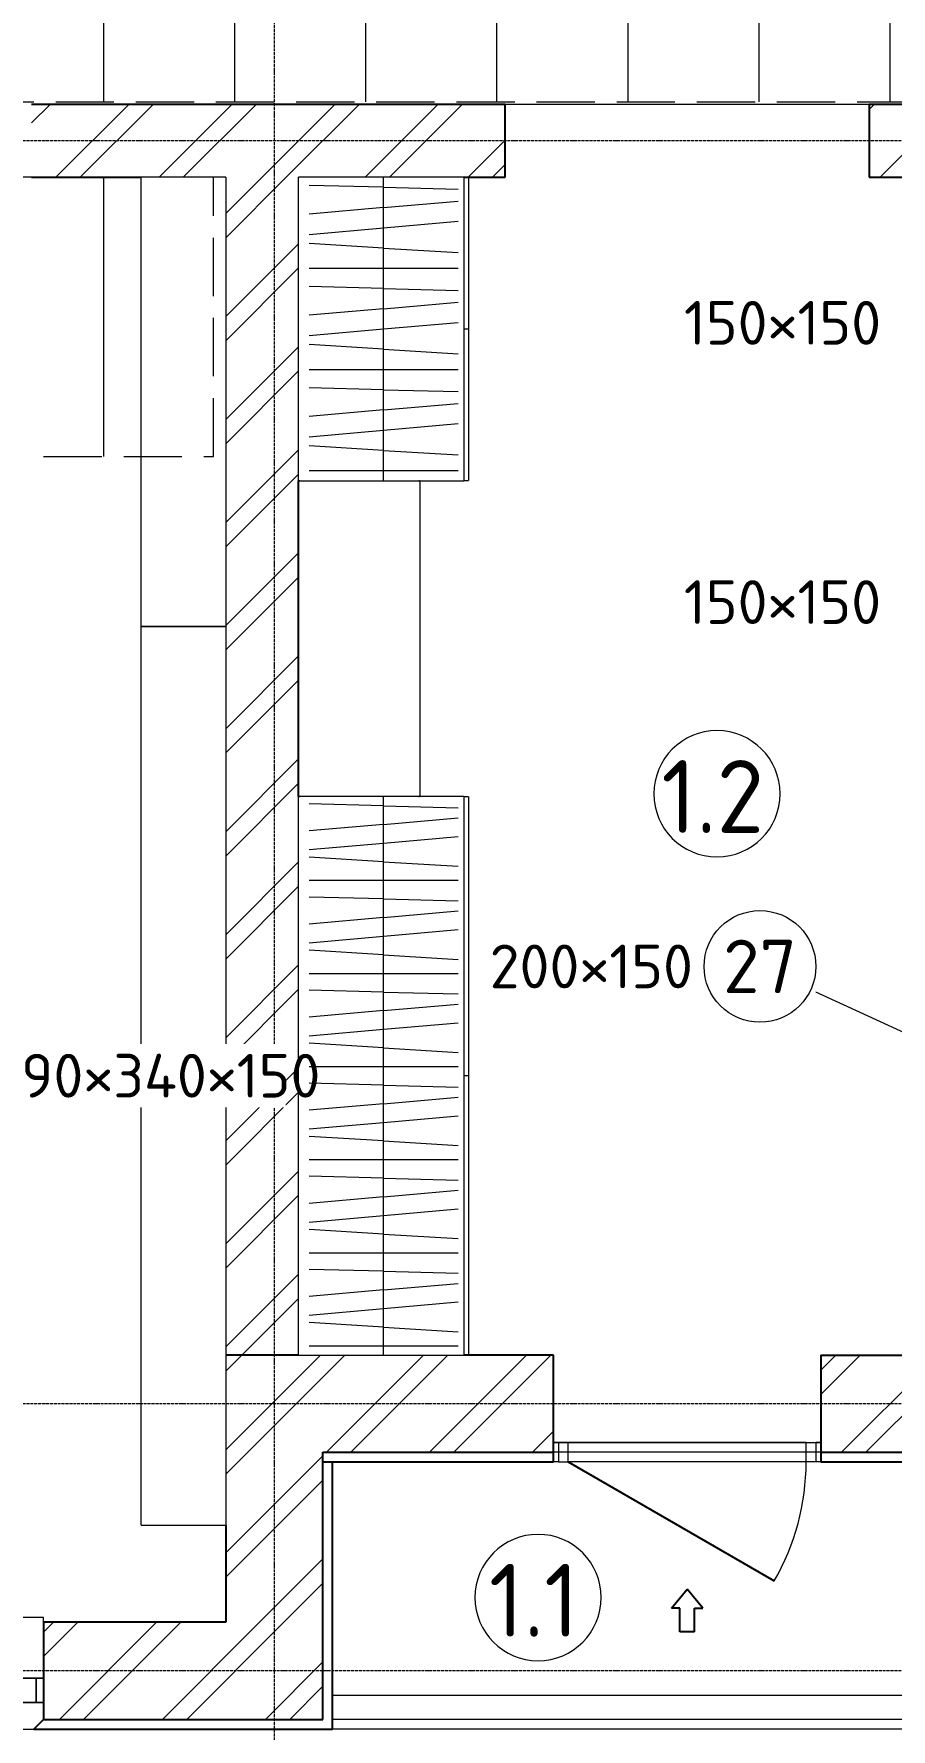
# Model space of a CAD drawing. Header units: millimetres. Extents: x -5016 to 63303, y -6019 to 98943.
# Drawn here: x 5110 to 8640, y -240 to 6740 of the extents above; entities that cross this region are included whole.
import ezdxf
from ezdxf.enums import TextEntityAlignment as Align

# ---------------------------------------------------------------- set-up
doc = ezdxf.new("R2010")
doc.units = ezdxf.units.MM
doc.linetypes.add('ОВ_ШТРИХ', pattern=[330, 240, -90])
doc.linetypes.add('Осевая 12-2-2', pattern=[16, 12, -2, 0, -2])
for name, color, linetype, lineweight in [('A-AREA-IDEN', 8, 'Continuous', 13), ('A-DETL-GENF', 9, 'Continuous', 13), ('A-DOOR', 8, 'Continuous', 13), ('A-FLOR', 9, 'Continuous', 13), ('A-GLAZ', 8, 'Continuous', 13), ('A-WALL', 8, 'Continuous', 13), ('A-WALL-PATT', 8, 'Continuous', 13), ('I-FURN', 9, 'Continuous', 13), ('S-GRID', 8, 'Continuous', 13), ('АР_подложка', 8, 'Continuous', 13), ('ТЗ_АР_зоны', 5, 'Continuous', 13), ('ТЗ_АР_марки', 7, 'Continuous', 18)]:
    doc.layers.add(name, color=color, linetype=linetype, lineweight=lineweight)
doc.styles.add('GOST', font='isocpeur.ttf', dxfattribs={"width": 0.9})
doc.styles.add('GOST Common', font='GOST_Common.ttf', dxfattribs={"height": 300})
pattern_1 = [(45, (0, 0), (-212.132, 212.132), []), (45, (0, 100), (-212.132, 212.132), [])]

# ---------------------------------------------------------------- blocks, each defined once
blk = doc.blocks.new('INT 18 Шкаф - INT 18 Шкаф-1563510-Этаж 1 - Планировка')
at = {"layer": 'A-DETL-GENF'}
for p, q in [((-1111.7, 307), (-1111.7, -307)), ((-1035, 0), (-1016.2, 307)), ((-985.3, 307), (-958.3, 0)), ((-881.7, 0), (-908.7, 307)), ((-805, 0), (-797.1, 307)), ((-728.3, 307), (-728.3, -307)), ((-651.7, 0), (-632.8, 307)), ((-602, 307), (-575, 0)), ((-498.3, 0), (-525.3, 307)), ((-421.7, 0), (-413.8, 307)), ((-345, 307), (-345, -307)), ((-268.3, 0), (-249.5, 307)), ((-218.7, 307), (-191.7, 0)), ((-115, 0), (-142, 307)), ((-38.3, 0), (-30.5, 307)), ((38.3, 307), (38.3, -307)), ((115, 0), (133.8, 307)), ((164.7, 307), (191.7, 0)), ((268.3, 0), (241.3, 307)), ((345, 0), (352.9, 307)), ((421.7, 307), (421.7, -307)), ((498.3, 0), (517.2, 307)), ((548, 307), (575, 0)), ((651.7, 0), (624.7, 307)), ((728.3, 0), (736.2, 307)), ((805, 307), (805, -307)), ((881.7, 0), (900.5, 307)), ((931.3, 307), (958.3, 0)), ((1035, 0), (1008, 307)), ((1111.7, 0), (1119.5, 307)), ((-1150, 0), (-766.7, 0)), ((-1035, 0), (-1053.8, -307)), ((-958.3, 0), (-931.3, -307)), ((-881.7, 0), (-854.7, -307)), ((-805, 0), (-812.9, -307)), ((-766.7, 0), (-383.3, 0)), ((-651.7, 0), (-670.5, -307)), ((-575, 0), (-548, -307)), ((-498.3, 0), (-471.3, -307)), ((-421.7, 0), (-429.5, -307)), ((-383.3, 0), (0, 0)), ((-268.3, 0), (-287.2, -307)), ((-191.7, 0), (-164.7, -307)), ((-115, 0), (-88, -307)), ((-38.3, 0), (-46.2, -307)), ((0, 0), (383.3, 0)), ((115, 0), (96.2, -307)), ((191.7, 0), (218.7, -307)), ((268.3, 0), (295.3, -307)), ((345, 0), (337.1, -307)), ((383.3, 0), (766.7, 0)), ((498.3, 0), (479.5, -307)), ((575, 0), (602, -307)), ((651.7, 0), (678.7, -307)), ((728.3, 0), (720.5, -307)), ((766.7, 0), (1150, 0)), ((881.7, 0), (862.8, -307)), ((958.3, 0), (985.3, -307)), ((1035, 0), (1062, -307)), ((1111.7, 0), (1103.8, -307))]:
    blk.add_line(p, q, dxfattribs=at)
at = {"layer": 'I-FURN'}
for p, q in [((-1150, 350), (1150, 350)), ((-1150, 350), (-1150, -330)), ((1150, -330), (1150, 350)), ((1150, -330), (-1150, -330)), ((-1148.5, -332), (-0.8, -332)), ((-1148.5, -332), (-1148.5, -350)), ((-0.8, -350), (-0.8, -332)), ((0.8, -332), (1148.5, -332)), ((0.8, -332), (0.8, -350)), ((1148.5, -350), (1148.5, -332)), ((-0.8, -350), (-1148.5, -350)), ((1148.5, -350), (0.8, -350))]:
    blk.add_line(p, q, dxfattribs=at)
blk = doc.blocks.new('INT 19 Дверь входная одностворчатая с остеклением - 1100 х 2480 ОС-Сверху 2-1581826-Этаж 1 - Планировка')
at = {"layer": 'A-DOOR', "lineweight": 25}
for p, q in [((-30, 940), (-30, 841.6)), ((-30, 940), (0, 940)), ((0, 940), (30, 940)), ((30, 940), (30, 841.6)), ((-65, 841.6), (0, 764.1)), ((-30, 841.6), (-65, 841.6)), ((65, 841.6), (0, 764.1)), ((30, 841.6), (65, 841.6)), ((490, 240), (-358.7, 730))]:
    blk.add_line(p, q, dxfattribs=at)
at = {"layer": 'A-DOOR'}
for p, q in [((-550, 240), (-530, 240)), ((-550, 240), (-550, 160)), ((-530, 160), (-530, 240)), ((-530, 240), (-490, 240)), ((-530, 160), (-530, 240)), ((-490, 240), (490, 240)), ((-490, 240), (-490, 160)), ((530, 240), (490, 240)), ((490, 240), (490, 160)), ((530, 240), (550, 240)), ((530, 160), (530, 240)), ((530, 160), (530, 240)), ((550, 240), (550, 160)), ((-550, 160), (-530, 160)), ((-490, 160), (-530, 160)), ((-490, 160), (490, 160)), ((490, 160), (530, 160)), ((530, 160), (550, 160))]:
    blk.add_line(p, q, dxfattribs=at)
blk.add_arc((490, 240), 980, 150, 180, dxfattribs=at)
blk = doc.blocks.new('INT 18 Шкаф - INT 18 Шкаф-1563750-Этаж 1 - Планировка')
at = {"layer": 'I-FURN'}
for p, q in [((-925, 350), (925, 350)), ((-925, 350), (-925, 2)), ((925, 2), (925, 350)), ((925, 2), (-925, 2))]:
    blk.add_line(p, q, dxfattribs=at)
blk = doc.blocks.new('INT 20 Окно раздвижное 3ст - INT 20 Окно раздвижное 3ст 4200-3000 2-1568811-Этаж 1 - Планировка')
at = {"layer": 'A-GLAZ'}
for p, q in [((2060, 240), (-2060, 240)), ((-2100, 130), (-2000, 130)), ((-2070, 130), (-2100, 130)), ((-2070, 30), (-2070, 130)), ((-2000, 130), (-2070, 130)), ((-2070, 130), (-2070, 30)), ((-2000, 130), (-2070, 130)), ((-2070, 130), (-2070, 30)), ((-1930, 130), (-2000, 130)), ((-2000, 130), (-2000, 96.7)), ((-2000, 96.7), (-1930, 96.7)), ((-2000, 30), (-2000, 96.7)), ((-1930, 96.7), (-1930, 130)), ((-690, 130), (-1930, 130)), ((-1930, 130), (-1930, 96.7)), ((-1930, 113.3), (-690, 113.3)), ((-1930, 96.7), (-690, 96.7)), ((-620, 130), (-690, 130)), ((-690, 130), (-690, 96.7)), ((-690, 96.7), (-690, 130)), ((-620, 96.7), (-690, 96.7)), ((-690, 96.7), (-690, 63.3)), ((-690, 96.7), (-620, 96.7)), ((-620, 96.7), (-620, 130)), ((-620, 130), (2100, 130)), ((2070, 130), (-620, 130)), ((-620, 63.3), (-620, 96.7)), ((620, 96.7), (-620, 96.7)), ((-620, 96.7), (-620, 63.3)), ((-620, 80), (620, 80)), ((690, 96.7), (620, 96.7)), ((620, 96.7), (620, 63.3)), ((620, 63.3), (620, 96.7)), ((690, 63.3), (690, 96.7)), ((2000, 130), (2000, 63.3)), ((2070, 130), (2000, 130)), ((2100, 130), (2070, 130)), ((2070, 130), (2070, 30)), ((2070, 30), (2070, 130)), ((2070, 30), (2070, 130)), ((-2100, 30), (-2070, 30)), ((620, 30), (-2100, 30)), ((-2070, 30), (620, 30)), ((-2070, 30), (-2000, 30)), ((-690, 63.3), (-620, 63.3)), ((-620, 63.3), (620, 63.3)), ((620, 63.3), (690, 63.3)), ((690, 63.3), (620, 63.3)), ((620, 63.3), (620, 30)), ((620, 30), (690, 30)), ((690, 30), (690, 63.3)), ((1930, 63.3), (690, 63.3)), ((690, 63.3), (690, 30)), ((690, 46.7), (1930, 46.7)), ((690, 30), (1930, 30)), ((2000, 63.3), (1930, 63.3)), ((1930, 63.3), (1930, 30)), ((1930, 30), (1930, 63.3)), ((1930, 30), (2000, 30)), ((2000, 30), (2000, 63.3)), ((2100, 30), (2000, 30)), ((2000, 30), (2070, 30)), ((2000, 30), (2070, 30)), ((2070, 30), (2100, 30)), ((-2100, -200), (-2100, -220)), ((2100, -220), (2100, -200)), ((-2100, -220), (2100, -220)), ((1250, -240), (1280, -210)), ((1250, -240), (1280, -270)), ((1250, -240), (1370, -240))]:
    blk.add_line(p, q, dxfattribs=at)
blk = doc.blocks.new('INT 18 Шкаф - INT 18 Шкаф-1566372-Этаж 1 - Планировка')
at = {"layer": 'A-DETL-GENF'}
for p, q in [((-583.3, 307), (-583.3, -307)), ((-500, 0), (-481.2, 307)), ((-443.7, 307), (-416.7, 0)), ((-333.3, 0), (-360.3, 307)), ((-250, 0), (-242.1, 307)), ((-166.7, 307), (-166.7, -307)), ((-83.3, 0), (-64.5, 307)), ((-27, 307), (0, 0)), ((83.3, 0), (56.3, 307)), ((166.7, 0), (174.5, 307)), ((250, 307), (250, -307)), ((333.3, 0), (352.2, 307)), ((389.7, 307), (416.7, 0)), ((500, 0), (473, 307)), ((583.3, 0), (591.2, 307)), ((-625, 0), (-208.3, 0)), ((-500, 0), (-518.8, -307)), ((-416.7, 0), (-389.7, -307)), ((-333.3, 0), (-306.3, -307)), ((-250, 0), (-257.9, -307)), ((-208.3, 0), (208.3, 0)), ((-83.3, 0), (-102.2, -307)), ((0, 0), (27, -307)), ((83.3, 0), (110.3, -307)), ((166.7, 0), (158.8, -307)), ((208.3, 0), (625, 0)), ((333.3, 0), (314.5, -307)), ((416.7, 0), (443.7, -307)), ((500, 0), (527, -307)), ((583.3, 0), (575.5, -307))]:
    blk.add_line(p, q, dxfattribs=at)
at = {"layer": 'I-FURN'}
for p, q in [((-625, 350), (625, 350)), ((-625, 350), (-625, -330)), ((625, -330), (625, 350)), ((625, -330), (-625, -330)), ((-623.5, -332), (-0.8, -332)), ((-623.5, -332), (-623.5, -350)), ((-0.8, -350), (-0.8, -332)), ((0.8, -332), (623.5, -332)), ((0.8, -332), (0.8, -350)), ((623.5, -350), (623.5, -332)), ((-0.8, -350), (-623.5, -350)), ((623.5, -350), (0.8, -350))]:
    blk.add_line(p, q, dxfattribs=at)
blk = doc.blocks.new('INT Банкетка - INT Банкетка-1566404-Этаж 1 - Планировка')
at = {"layer": 'I-FURN'}
blk.add_line((-645, -250), (645, -250), dxfattribs=at)
at = {"layer": 'I-FURN', "flags": 128}
for points in [[(-645, 250), (-645.2, 250), (-645.4, 250), (-645.6, 250), (-645.8, 249.9), (-646, 249.9), (-646.2, 249.9), (-646.4, 249.8), (-646.6, 249.7), (-646.8, 249.7), (-646.9, 249.6), (-647.1, 249.5), (-647.3, 249.4), (-647.5, 249.3), (-647.7, 249.2), (-647.8, 249.1), (-648, 249), (-648.1, 248.9), (-648.3, 248.8), (-648.4, 248.6), (-648.6, 248.5), (-648.7, 248.3), (-648.9, 248.2), (-649, 248), (-649.1, 247.9), (-649.2, 247.7), (-649.3, 247.5), (-649.4, 247.4), (-649.5, 247.2), (-649.6, 247), (-649.7, 246.8), (-649.7, 246.6), (-649.8, 246.4), (-649.8, 246.2), (-649.9, 246), (-649.9, 245.8), (-650, 245.7), (-650, 245.5), (-650, 245.3), (-650, 245.1)], [(-649.1, 247.9), (-649.2, 247.7), (-649.3, 247.5), (-649.4, 247.4), (-649.5, 247.2), (-649.6, 247), (-649.7, 246.8), (-649.7, 246.6), (-649.8, 246.4), (-649.8, 246.2), (-649.9, 246), (-649.9, 245.8), (-650, 245.7), (-650, 245.5), (-650, 245.3), (-650, 245.1)], [(-645, 250), (-645.2, 250), (-645.4, 250), (-645.6, 250), (-645.8, 249.9), (-646, 249.9), (-646.2, 249.9), (-646.4, 249.8), (-646.6, 249.7), (-646.8, 249.7), (-646.9, 249.6), (-647.1, 249.5), (-647.3, 249.4), (-647.5, 249.3), (-647.7, 249.2), (-647.8, 249.1)], [(647.9, 249.1), (647.7, 249.2), (647.5, 249.3), (647.4, 249.4), (647.2, 249.5), (647, 249.6), (646.8, 249.7), (646.6, 249.7), (646.4, 249.8), (646.2, 249.8), (646, 249.9), (645.8, 249.9), (645.7, 250), (645.5, 250), (645.3, 250), (645.1, 250)], [(650, 245), (650, 245.2), (650, 245.4), (650, 245.6), (649.9, 245.8), (649.9, 246), (649.9, 246.2), (649.8, 246.4), (649.7, 246.6), (649.7, 246.8), (649.6, 246.9), (649.5, 247.1), (649.4, 247.3), (649.3, 247.5), (649.2, 247.7), (649.1, 247.8), (649, 248), (648.9, 248.1), (648.8, 248.3), (648.6, 248.4), (648.5, 248.6), (648.3, 248.7), (648.2, 248.9), (648, 249), (647.9, 249.1), (647.7, 249.2), (647.5, 249.3), (647.4, 249.4), (647.2, 249.5), (647, 249.6), (646.8, 249.7), (646.6, 249.7), (646.4, 249.8), (646.2, 249.8), (646, 249.9), (645.8, 249.9), (645.7, 250), (645.5, 250), (645.3, 250), (645.1, 250)], [(650, 245), (650, 245.2), (650, 245.4), (650, 245.6), (649.9, 245.8), (649.9, 246), (649.9, 246.2), (649.8, 246.4), (649.7, 246.6), (649.7, 246.8), (649.6, 246.9), (649.5, 247.1), (649.4, 247.3), (649.3, 247.5), (649.2, 247.7), (649.1, 247.8)], [(-650, -245), (-650, -245.2), (-650, -245.4), (-650, -245.6), (-649.9, -245.8), (-649.9, -246), (-649.9, -246.2), (-649.8, -246.4), (-649.7, -246.6), (-649.7, -246.8), (-649.6, -246.9), (-649.5, -247.1), (-649.4, -247.3), (-649.3, -247.5), (-649.2, -247.7), (-649.1, -247.8)], [(-650, -245), (-650, -245.2), (-650, -245.4), (-650, -245.6), (-649.9, -245.8), (-649.9, -246), (-649.9, -246.2), (-649.8, -246.4), (-649.7, -246.6), (-649.7, -246.8), (-649.6, -246.9), (-649.5, -247.1), (-649.4, -247.3), (-649.3, -247.5), (-649.2, -247.7), (-649.1, -247.8), (-649, -248), (-648.9, -248.1), (-648.8, -248.3), (-648.6, -248.4), (-648.5, -248.6), (-648.3, -248.7), (-648.2, -248.9), (-648, -249), (-647.9, -249.1), (-647.7, -249.2), (-647.5, -249.3), (-647.4, -249.4), (-647.2, -249.5), (-647, -249.6), (-646.8, -249.7), (-646.6, -249.7), (-646.4, -249.8), (-646.2, -249.8), (-646, -249.9), (-645.8, -249.9), (-645.7, -250), (-645.5, -250), (-645.3, -250), (-645.1, -250), (-645, -250)], [(-647.9, -249.1), (-647.7, -249.2), (-647.5, -249.3), (-647.4, -249.4), (-647.2, -249.5), (-647, -249.6), (-646.8, -249.7), (-646.6, -249.7), (-646.4, -249.8), (-646.2, -249.8), (-646, -249.9), (-645.8, -249.9), (-645.7, -250), (-645.5, -250), (-645.3, -250), (-645.1, -250)], [(645, -250), (645.2, -250), (645.4, -250), (645.6, -250), (645.8, -249.9), (646, -249.9), (646.2, -249.9), (646.4, -249.8), (646.6, -249.7), (646.8, -249.7), (646.9, -249.6), (647.1, -249.5), (647.3, -249.4), (647.5, -249.3), (647.7, -249.2), (647.8, -249.1), (648, -249), (648.1, -248.9), (648.3, -248.8), (648.4, -248.6), (648.6, -248.5), (648.7, -248.3), (648.9, -248.2), (649, -248), (649.1, -247.9), (649.2, -247.7), (649.3, -247.5), (649.4, -247.4), (649.5, -247.2), (649.6, -247), (649.7, -246.8), (649.7, -246.6), (649.8, -246.4), (649.8, -246.2), (649.9, -246), (649.9, -245.8), (650, -245.7), (650, -245.5), (650, -245.3), (650, -245.1)], [(645, -250), (645.2, -250), (645.4, -250), (645.6, -250), (645.8, -249.9), (646, -249.9), (646.2, -249.9), (646.4, -249.8), (646.6, -249.7), (646.8, -249.7), (646.9, -249.6), (647.1, -249.5), (647.3, -249.4), (647.5, -249.3), (647.7, -249.2), (647.8, -249.1)], [(649.1, -247.9), (649.2, -247.7), (649.3, -247.5), (649.4, -247.4), (649.5, -247.2), (649.6, -247), (649.7, -246.8), (649.7, -246.6), (649.8, -246.4), (649.8, -246.2), (649.9, -246), (649.9, -245.8), (650, -245.7), (650, -245.5), (650, -245.3), (650, -245.1)]]:
    blk.add_lwpolyline(points, dxfattribs=at)
blk = doc.blocks.new('INT Марка помещения - Номер помещения _ Площадь _ Имя-1615504-Этаж 1 - Планировка')
at = {"layer": 'A-AREA-IDEN'}
for start, end in [(360, 180), (180, 360)]:
    blk.add_arc((0, 0), 2.6, start, end, dxfattribs=at)
blk = doc.blocks.new('АР_plan1')
at = {"layer": 'A-WALL-PATT', "lineweight": 9}
h = blk.add_hatch(dxfattribs=at)
h.set_pattern_fill('FP_1', color=256, style=0, pattern_type=2)
h.set_pattern_definition(pattern_1)
h.paths.add_polyline_path([(14568.2, 10822.6), (14568.2, 11122.6), (10718.2, 11122.6), (10718.2, 10822.6), (14207.7, 10822.6)])
h.paths.add_polyline_path([(9153.3, 10822.6), (9218.2, 10822.6), (9218.2, 11122.6), (7268.2, 11122.6), (7268.2, 10822.6), (9048.2, 10822.6)])
h.paths.add_polyline_path([(6368.2, 10822.6), (6368.2, 11122.6), (2368.2, 11122.6), (2368.2, 10822.6), (6265.1, 10822.6)])
h = blk.add_hatch(dxfattribs=at)
h.set_pattern_fill('FP_1', color=256, style=0, pattern_type=2)
h.set_pattern_definition(pattern_1)
h.paths.add_polyline_path([(8068.2, 5972.6), (8368.2, 5972.6), (8368.2, 10822.6), (8068.2, 10822.6), (8068.2, 7122.6)])
h = blk.add_hatch(dxfattribs=at)
h.set_pattern_fill('FP_1', color=256, style=0, pattern_type=2)
h.set_pattern_definition(pattern_1)
h.paths.add_polyline_path([(8068.2, 4872.6), (8468.2, 4872.6), (8468.2, 5972.6), (8068.2, 5972.6), (8068.2, 5272.6)])
h = blk.add_hatch(dxfattribs=at)
h.set_pattern_fill('FP_1', color=256, style=0, pattern_type=2)
h.set_pattern_definition(pattern_1)
h.paths.add_polyline_path([(11428.2, 5572.6), (11868.2, 5572.6), (11868.2, 5972.6), (10518.2, 5972.6), (10518.2, 5572.6)])
h.paths.add_polyline_path([(9418.2, 5572.6), (9418.2, 5972.6), (8468.2, 5972.6), (8468.2, 5572.6), (9153.3, 5572.6)])
h = blk.add_hatch(dxfattribs=at)
h.set_pattern_fill('FP_1', color=256, style=0, pattern_type=2)
h.set_pattern_definition(pattern_1)
h.paths.add_polyline_path([(8468.2, 4472.6), (8468.2, 4872.6), (7318.2, 4872.6), (7318.2, 4472.6), (7709.2, 4472.6)])
h.paths.add_polyline_path([(3118.2, 4472.6), (3118.2, 4872.6), (2368.2, 4872.6), (2368.2, 4472.6)])
at = {"layer": 'A-FLOR'}
for p, q in [((10718.2, 11122.6), (9218.2, 11122.6)), ((9418.2, 5612.6), (10518.2, 5612.6)), ((10518.2, 5572.6), (9418.2, 5572.6))]:
    blk.add_line(p, q, dxfattribs=at)
at = {"layer": 'A-WALL', "lineweight": 25}
for p, q in [((9218.2, 11122.6), (7268.2, 11122.6)), ((9218.2, 10822.6), (9218.2, 11122.6)), ((11568.2, 11122.6), (10718.2, 11122.6)), ((10718.2, 11122.6), (10718.2, 10822.6)), ((7268.2, 10822.6), (7720.2, 10822.6)), ((9048.2, 10822.6), (9218.2, 10822.6)), ((10718.2, 10822.6), (11568.2, 10822.6)), ((8368.2, 8272.6), (8368.2, 9572.6)), ((8368.2, 5972.6), (8068.2, 5972.6)), ((9418.2, 5972.6), (9048.2, 5972.6)), ((9418.2, 5532.6), (9418.2, 5972.6)), ((10518.2, 5972.6), (10518.2, 5532.6)), ((10518.2, 5972.6), (11868.2, 5972.6)), ((8468.2, 4472.6), (8468.2, 5572.6)), ((8468.2, 5572.6), (9418.2, 5572.6)), ((8468.2, 5532.6), (9418.2, 5532.6)), ((8508.2, 4432.6), (8508.2, 5532.6)), ((10518.2, 5572.6), (11468.2, 5572.6)), ((10518.2, 5532.6), (11428.2, 5532.6)), ((8068.2, 5272.6), (8068.2, 4872.6)), ((8068.2, 4872.6), (7318.2, 4872.6)), ((7318.2, 4872.6), (7318.2, 4472.6)), ((7318.2, 4472.6), (7278.2, 4432.6)), ((7318.2, 4472.6), (8468.2, 4472.6)), ((7278.2, 4432.6), (8508.2, 4432.6))]:
    blk.add_line(p, q, dxfattribs=at)
at = {"layer": 'A-WALL'}
for p, q in [((8508.2, 4572.6), (11428.2, 4572.6)), ((11428.2, 4472.6), (8508.2, 4472.6)), ((11428.2, 4432.6), (8508.2, 4432.6))]:
    blk.add_line(p, q, dxfattribs=at)
at = {"layer": 'S-GRID', "color": 251, "linetype": 'Осевая 12-2-2', "true_color": 0x646464}
for p, q in [((8268.2, 22574.8), (8268.2, -1346.2)), ((23375.6, 10972.6), (-1176.1, 10972.6)), ((23375.6, 5772.6), (-1176.1, 5772.6)), ((23375.6, 4672.6), (-1176.1, 4672.6))]:
    blk.add_line(p, q, dxfattribs=at)
at = {"layer": 'A-AREA-IDEN', "xscale": 99.99999999999993, "yscale": 99.99999999999993, "zscale": 99.99999999999993}
for p in [(10091, 8283.8), (9354.4, 4974.4)]:
    blk.add_blockref('INT Марка помещения - Номер помещения _ Площадь _ Имя-1615504-Этаж 1 - Планировка', p, dxfattribs=at)
at = {"layer": 'A-DOOR', "lineweight": 25, "rotation": 180}
blk.add_blockref('INT 19 Дверь входная одностворчатая с остеклением - 1100 х 2480 ОС-Сверху 2-1581826-Этаж 1 - Планировка', (9968.2, 5772.6), dxfattribs=at)
at = {"layer": 'A-GLAZ', "rotation": 180}
blk.add_blockref('INT 20 Окно раздвижное 3ст - INT 20 Окно раздвижное 3ст 4200-3000 2-1568811-Этаж 1 - Планировка', (5218.2, 4672.6), dxfattribs=at)
at = {"layer": 'I-FURN'}
for name, p, rotation in [('INT 18 Шкаф - INT 18 Шкаф-1563750-Этаж 1 - Планировка', (7718.2, 9897.6), 269.9999999999997), ('INT 18 Шкаф - INT 18 Шкаф-1566372-Этаж 1 - Планировка', (8718.2, 10197.6), 89.99999999999993), ('INT Банкетка - INT Банкетка-1566404-Этаж 1 - Планировка', (8618.2, 8922.6), 89.9999999999999), ('INT 18 Шкаф - INT 18 Шкаф-1563750-Этаж 1 - Планировка', (7718.2, 8047.6), 269.9999999999997), ('INT 18 Шкаф - INT 18 Шкаф-1563510-Этаж 1 - Планировка', (8718.2, 7122.6), 89.99999999999993), ('INT 18 Шкаф - INT 18 Шкаф-1563750-Этаж 1 - Планировка', (7718.2, 6197.6), 269.9999999999997)]:
    blk.add_blockref(name, p, dxfattribs=dict(at, rotation=rotation))
at = {"layer": 'A-AREA-IDEN', "char_height": 300, "attachment_point": 1, "style": 'GOST Common'}
for s, insert, width in [('1.2', (9862, 8422.5), 561.181), ('1.1', (9152, 5113.1), 497.046)]:
    blk.add_mtext(s, dxfattribs=dict(at, insert=insert, width=width))

msp = doc.modelspace()

# ---------------------------------------------------------------- block references
at = {"layer": 'АР_подложка'}
msp.add_blockref('АР_plan1', (-2168, -4673), dxfattribs=at)

# ---------------------------------------------------------------- next in the draw order: hatches: boundary and pattern name
at = {"layer": 'ТЗ_АР_зоны'}
h = msp.add_hatch(dxfattribs=at)
h.set_pattern_fill('ANSI31', scale=170, angle=45)
h.paths.add_polyline_path([(250, 6460), (9450, 6460), (9450, 7900), (250, 7900)])
h = msp.add_hatch(dxfattribs=at)
h.set_pattern_fill('ANSI31', scale=170, angle=45)
h.paths.add_polyline_path([(200, 5000), (5850, 5000), (5850, 6150), (200, 6150)])

# ---------------------------------------------------------------- next in the draw order: linework, layer by layer
at = {"layer": 'ТЗ_АР_зоны', "linetype": 'ОВ_ШТРИХ'}
for points in [[(250, 6460), (9450, 6460), (9450, 7900), (250, 7900)], [(200, 5000), (5850, 5000), (5850, 6150), (200, 6150)]]:
    msp.add_lwpolyline(points, close=True, dxfattribs=at)
at = {"layer": 'ТЗ_АР_марки', "lineweight": 13}
msp.add_lwpolyline([(9625, 2200), (8309, 2804.1)], dxfattribs=at)

# ---------------------------------------------------------------- next in the draw order: wipeouts: each hides what was drawn before it
for points in [[(7738.8, 5420), (8610, 5420), (8610, 5680), (7738.8, 5680)], [(7738.8, 4270), (8610, 4270), (8610, 4530), (7738.8, 4530)], [(6938.8, 2770), (7810, 2770), (7810, 3030), (6938.8, 3030)], [(4160, 2320), (6147.2, 2320), (6147.2, 2580), (4160, 2580)]]:
    msp.add_wipeout(points)

# ---------------------------------------------------------------- next in the draw order: texts
at = {"layer": 'ТЗ_АР_марки', "style": 'GOST'}
for s, p in [('150×150', (7786.8, 5550)), ('150×150', (7786.8, 4400)), ('200×150', (6986.8, 2900)), ('Кв-7 1990×340×150', (4208, 2450))]:
    msp.add_text(s, height=180, dxfattribs=at).set_placement(p, align=Align.MIDDLE_LEFT)

# ---------------------------------------------------------------- next in the draw order: wipeouts: each hides what was drawn before it
msp.add_wipeout([(7870, 2670), (8330, 2670), (8330, 3130), (7870, 3130)])

# ---------------------------------------------------------------- next in the draw order: linework, layer by layer
at = {"layer": 'ТЗ_АР_марки', "lineweight": 18}
msp.add_circle((8100, 2900), 230, dxfattribs=at)

# ---------------------------------------------------------------- next in the draw order: texts
at = {"layer": 'ТЗ_АР_марки', "style": 'GOST'}
msp.add_text('27', height=220, dxfattribs=at).set_placement((8100, 2900), align=Align.MIDDLE_CENTER)

doc.saveas('drawing.dxf')
